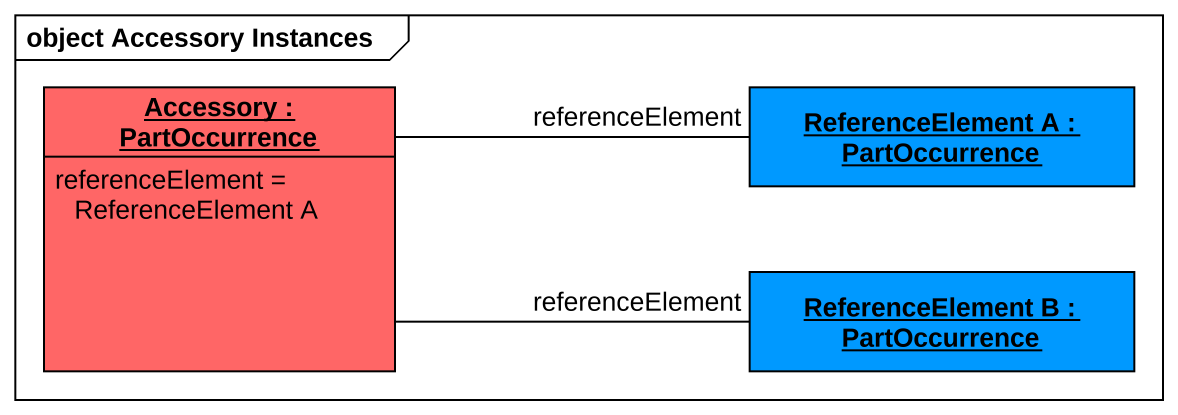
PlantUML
@startuml
mainframe object Accessory Instances
hide circle
hide empty members
object "Accessory : PartOccurrence" as Accessory #FF6666 {
  referenceElement = ReferenceElement A
}
object "ReferenceElement A : PartOccurrence" as ReferenceElement_A #0099FF
object "ReferenceElement B : PartOccurrence" as ReferenceElement_B #0099FF
Accessory -right- ReferenceElement_A : referenceElement
Accessory -right- ReferenceElement_B : referenceElement
@enduml
